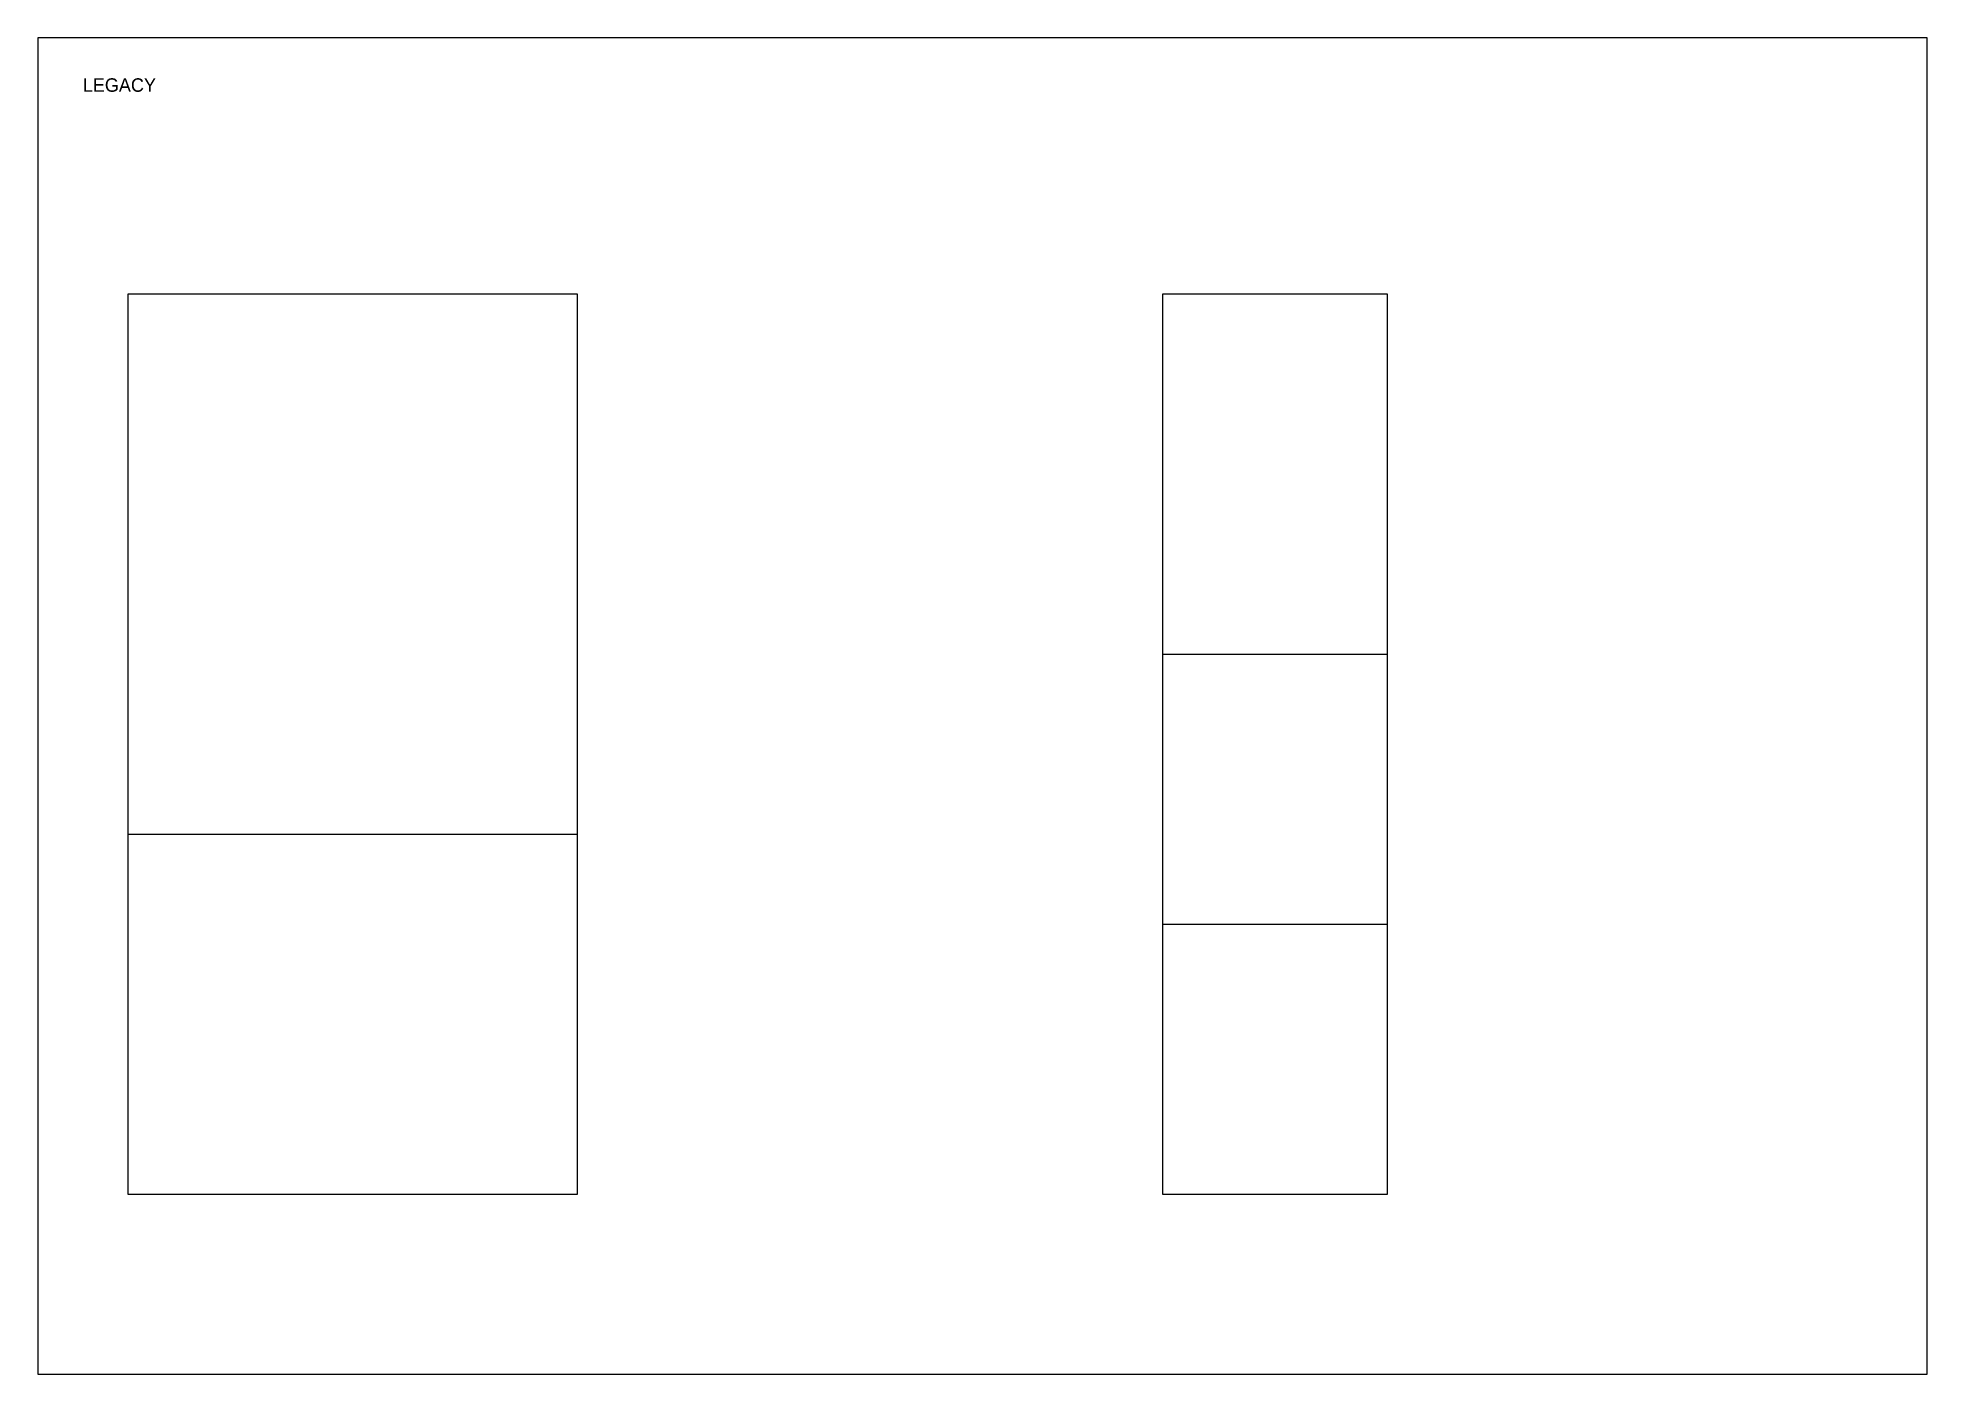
# Model space of a CAD drawing. Extents: x 0 to 420, y 0 to 297.
import ezdxf

# ---------------------------------------------------------------- set-up
doc = ezdxf.new("R2010")
doc.units = 0

# ---------------------------------------------------------------- blocks, each defined once
blk = doc.blocks.new('FRAME')
for p, q in [((420, 297), (0, 297)), ((0, 297), (0, 0)), ((420, 0), (420, 297)), ((0, 0), (420, 0))]:
    blk.add_line(p, q)
blk = doc.blocks.new('VIEW_A')
for p, q in [((100, 200), (0, 200)), ((0, 200), (0, 0)), ((100, 0), (100, 200)), ((0, 80), (100, 80)), ((0, 0), (100, 0))]:
    blk.add_line(p, q)
blk = doc.blocks.new('VIEW_B')
for p, q in [((50, 200), (0, 200)), ((0, 200), (0, 0)), ((50, 0), (50, 200)), ((0, 120), (50, 120)), ((0, 0), (50, 0))]:
    blk.add_line(p, q)

msp = doc.modelspace()

# ---------------------------------------------------------------- linework, layer by layer
msp.add_line((250, 100), (300, 100))

# ---------------------------------------------------------------- block references
for name, p in [('FRAME', (0, 0)), ('VIEW_A', (20, 40)), ('VIEW_B', (250, 40))]:
    msp.add_blockref(name, p)

# ---------------------------------------------------------------- texts
msp.add_text('LEGACY', height=3).set_placement((10, 285))

doc.saveas('drawing.dxf')
